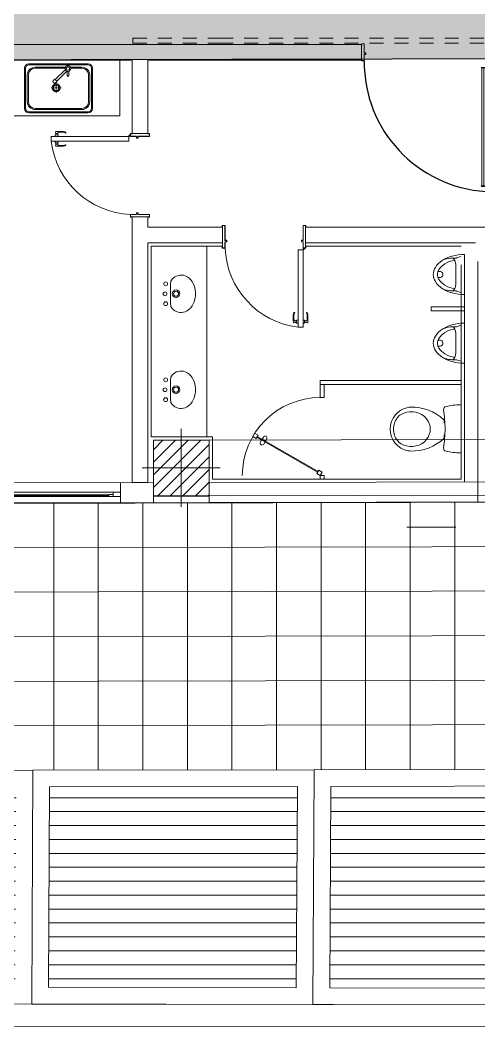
# Model space of a CAD drawing. Header units: millimetres. Extents: x 14 to 290, y 66 to 213.
# Drawn here: x 84.61 to 88.73, y 139.33 to 148.44 of the extents above; entities that cross this region are included whole.
import ezdxf

# ---------------------------------------------------------------- set-up
doc = ezdxf.new("R2010")
doc.units = ezdxf.units.MM
doc.linetypes.add('HIDDEN', pattern=[9.525, 6.35, -3.175])
doc.linetypes.add('OCASA_TODAS_r08$0$HIDDEN', pattern=[0.375, 0.25, -0.125])
for name, color, linetype, lineweight in [('OCASA_TODAS_r08$0$CARP-BARRIDO', 252, 'Continuous', 15), ('OCASA_TODAS_r08$0$CARP-HERRAJES', 252, 'Continuous', 15), ('OCASA_TODAS_r08$0$CARP-HOJA', 252, 'Continuous', 20), ('OCASA_TODAS_r08$0$CARP-MARCO', 252, 'Continuous', 20), ('OCASA_TODAS_r08$0$CARPINTERIA', 252, 'Continuous', 15), ('OCASA_TODAS_r08$0$CGC COLUMNAS', 252, 'Continuous', 20), ('OCASA_TODAS_r08$0$CGC COLUMNAS EJES', 252, 'Continuous', 20), ('OCASA_TODAS_r08$0$CGC COLUMNAS HATCH', 252, 'Continuous', 20), ('OCASA_TODAS_r08$0$CGC VIGAS', 252, 'HIDDEN', 15), ('OCASA_TODAS_r08$0$Estructura', 252, 'Continuous', 20), ('OCASA_TODAS_r08$0$MURO BLOQUE CEMENTO 18', 252, 'Continuous', 20), ('OCASA_TODAS_r08$0$MURO BLOQUE CEMENTO 6', 252, 'Continuous', 20), ('OCASA_TODAS_r08$0$MURO CEMENTO DE 12', 252, 'Continuous', 20), ('OCASA_TODAS_r08$0$PERFILES 80 X 50', 252, 'Continuous', 20), ('OCASA_TODAS_r08$0$REVESTIMIENTOS', 252, 'Continuous', 20), ('OCASA_TODAS_r08$0$SANITARIOS', 251, 'Continuous', 15), ('OCASA_TODAS_r08$0$VENTANAS', 251, 'Continuous', 15), ('OCASA_TODAS_r08$0$VEREDA', 251, 'Continuous', 15), ('OCASA_TODAS_r08$0$VIDRIO', 251, 'Continuous', 20), ('SANITARIOS', 251, 'Continuous', 9)]:
    doc.layers.add(name, color=color, linetype=linetype, lineweight=lineweight)

# ---------------------------------------------------------------- blocks, each defined once
blk = doc.blocks.new('OCASA_TODAS_r08$0$EJES_DE_LA_COLUMNA')
at = {"layer": 'OCASA_TODAS_r08$0$CGC COLUMNAS EJES'}
for p, q in [((0, -0.5), (0, 0.5)), ((-0.5, 0), (0.5, 0))]:
    blk.add_line(p, q, dxfattribs=at)
blk = doc.blocks.new('OCASA_TODAS_r08$0$Estructura PB para Arquitectura')
at = {"layer": 'OCASA_TODAS_r08$0$CGC COLUMNAS'}
blk.add_lwpolyline([(1164.009114, 371.065837), (1164.509114, 371.065837), (1164.509114, 371.565837), (1164.009114, 371.565837), (1164.009114, 371.065837)], close=True, dxfattribs=at)
blk.add_lwpolyline([(1164.009114, 371.065837), (1164.509114, 371.065837), (1164.509114, 371.565837), (1164.009114, 371.565837), (1164.009114, 371.065837)], close=True, dxfattribs=at)
at = {"layer": 'OCASA_TODAS_r08$0$CGC COLUMNAS HATCH'}
for p, q in [((1164.009114, 371.140176, -0.000029), (1164.434775, 371.565838, -0.000029)), ((1164.009114, 371.253313, -0.000029), (1164.321638, 371.565838, -0.000029)), ((1164.009114, 371.479588, -0.000029), (1164.095364, 371.565838, -0.000029)), ((1164.009114, 371.366451, -0.000029), (1164.208501, 371.565838, -0.000029)), ((1164.047912, 371.065838, -0.000029), (1164.509114, 371.527039, -0.000029)), ((1164.161049, 371.065838, -0.000029), (1164.509114, 371.413902, -0.000029)), ((1164.274186, 371.065838, -0.000029), (1164.509114, 371.300765, -0.000029)), ((1164.387323, 371.065838, -0.000029), (1164.509114, 371.187628, -0.000029)), ((1164.50046, 371.065838, -0.000029), (1164.509114, 371.074491, -0.000029))]:
    blk.add_line(p, q, dxfattribs=at)
at = {"layer": 'OCASA_TODAS_r08$0$CGC VIGAS', "lineweight": 9}
for p, q in [((1156.258613, 371.55047, -0.000029), (1164.009114, 371.565358, -0.000029)), ((1164.258913, 371.565837, -0.000029), (1172.008748, 371.580724, -0.000029)), ((1156.508853, 371.050949, -0.000029), (1164.259393, 371.065837, -0.000029)), ((1164.509114, 371.066317, -0.000029), (1172.258989, 371.081204, -0.000029))]:
    blk.add_line(p, q, dxfattribs=at)
at = {"layer": 'OCASA_TODAS_r08$0$CGC COLUMNAS EJES', "xscale": 0.7, "yscale": 0.7}
blk.add_blockref('OCASA_TODAS_r08$0$EJES_DE_LA_COLUMNA', (1164.259114, 371.315837, -0.000029), dxfattribs=at)
blk = doc.blocks.new('OCASA_TODAS_r08$0$porton 2 18_06_2014')
at = {"linetype": 'OCASA_TODAS_r08$0$HIDDEN', "ltscale": 0.5}
for points in [[(38.753875, 23.573316), (38.753875, 26.373316), (38.753875, 27.173316), (38.707121, 27.173316)], [(38.707121, 23.573316), (38.707121, 26.373316), (38.707121, 27.173316), (38.753875, 27.173316)], [(41.542621, 23.573316), (41.542621, 26.373316), (41.542621, 27.173316), (41.589375, 27.173316)], [(41.589375, 23.573316), (41.589375, 26.373316), (41.589375, 27.173316), (41.542621, 27.173316)], [(38.753875, 23.558332), (38.753875, 23.573316), (38.727121, 23.573316)], [(41.542621, 23.558332), (41.542621, 23.573316), (41.569375, 23.573316)]]:
    blk.add_lwpolyline(points, dxfattribs=at)
at = {"elevation": 0.000004}
blk.add_lwpolyline([(38.632316, 23.777048), (38.632316, 23.781893), (38.660956, 23.781893), (38.660956, 23.777304)], dxfattribs=at)
for points in [[(38.647062, 23.729569), (38.611632, 23.729569), (38.611632, 23.65619)], [(38.647062, 23.729569), (38.682492, 23.729569), (38.682492, 23.65619)], [(38.697003, 23.602433), (38.597003, 23.602433), (38.597003, 23.606266), (38.697121, 23.606266), (38.697121, 23.602433)], [(38.611632, 23.652185), (38.611632, 23.606266)], [(38.682492, 23.652185), (38.682492, 23.606266)], [(38.707121, 23.573316), (38.707121, 23.491008), (38.753875, 23.491008)], [(38.717121, 23.573316), (38.707121, 23.573316)], [(38.717121, 23.573316), (38.727121, 23.573316), (38.727121, 23.56588), (38.717121, 23.56588)], [(38.717121, 23.565538), (38.717121, 23.501008), (38.753875, 23.501008)], [(38.748248, 23.55467), (38.730151, 23.55467)], [(38.748248, 23.54467), (38.730151, 23.54467)], [(38.748248, 23.541008), (38.748248, 23.558332), (38.79103, 23.558332), (38.79103, 23.541008)], [(38.748248, 23.541008), (41.548248, 23.541008), (41.548248, 23.501008), (38.748248, 23.501008), (38.748248, 23.541008)], [(38.753875, 23.491008), (38.753875, 23.501008)], [(41.548248, 23.541008), (41.548248, 23.558332), (41.505467, 23.558332), (41.505467, 23.541008)], [(41.548248, 23.541008), (41.548248, 23.558332), (41.505467, 23.558332), (41.505467, 23.541008)], [(41.589375, 23.573316), (41.589375, 23.491008), (41.542621, 23.491008)], [(41.589375, 23.573316), (41.589375, 23.491008), (41.542621, 23.491008)], [(41.579375, 23.565538), (41.579375, 23.501008), (41.542621, 23.501008)], [(41.579375, 23.565538), (41.579375, 23.501008), (41.542621, 23.501008)], [(41.542621, 23.491008), (41.542621, 23.501008)], [(41.542621, 23.491008), (41.542621, 23.501008)], [(41.548248, 23.55467), (41.566345, 23.55467)], [(41.548248, 23.55467), (41.566345, 23.55467)], [(41.548248, 23.54467), (41.566345, 23.54467)], [(41.548248, 23.54467), (41.566345, 23.54467)], [(41.579375, 23.573316), (41.569375, 23.573316), (41.569375, 23.56588), (41.579375, 23.56588)], [(41.579375, 23.573316), (41.569375, 23.573316), (41.569375, 23.56588), (41.579375, 23.56588)], [(41.579375, 23.573316), (41.589375, 23.573316)], [(41.579375, 23.573316), (41.589375, 23.573316)]]:
    blk.add_lwpolyline(points)
for points in [[(38.611632, 23.729569), (38.682492, 23.729569), (38.682492, 23.678223), (38.611632, 23.678223)], [(38.611632, 23.606266), (38.682492, 23.606266), (38.682492, 23.634726), (38.611632, 23.634726)], [(38.730151, 23.533802), (38.717121, 23.533802), (38.717121, 23.565538), (38.730151, 23.565538)], [(41.566345, 23.533802), (41.579375, 23.533802), (41.579375, 23.565538), (41.566345, 23.565538)], [(41.566345, 23.533802), (41.579375, 23.533802), (41.579375, 23.565538), (41.566345, 23.565538)]]:
    blk.add_lwpolyline(points, close=True)
blk.add_lwpolyline([(38.606736, 23.65619), (38.698531, 23.65619), (38.698531, 23.652185), (38.606736, 23.652185)], close=True, dxfattribs=at)
blk.add_circle((38.647385, 23.691843, 0.000004), 0.005211)
for radius, start, end in [(0.049717, 315.449305, 224.550695), (0.044717, 322.40218, 217.59782)]:
    blk.add_arc((38.647062, 23.729569), radius, start, end)
at = {"layer": 'OCASA_TODAS_r08$0$PERFILES 80 X 50'}
for points in [[(38.647121, 23.422433), (38.647121, 23.412433), (38.707121, 23.412433), (38.707121, 23.602433), (38.697121, 23.602433), (38.697121, 23.422433), (38.647121, 23.422433)], [(41.649375, 23.422433), (41.649375, 23.412433), (41.589375, 23.412433), (41.589375, 23.602433), (41.599375, 23.602433), (41.599375, 23.422433), (41.649375, 23.422433)]]:
    blk.add_lwpolyline(points, dxfattribs=at)
blk = doc.blocks.new('OCASA_TODAS_r08$0$V16 19_06_2014')
at = {"color": 4}
for points in [[(2797.489135, 1170.224643), (2797.489135, 1170.234643), (2797.554125, 1170.234643), (2797.554135, 1170.194643), (2797.489135, 1170.194643), (2797.489135, 1170.204643)], [(2804.289155, 1170.224643), (2804.289155, 1170.234643), (2804.224165, 1170.234643), (2804.224155, 1170.194643), (2804.289155, 1170.194643), (2804.289155, 1170.204643)]]:
    blk.add_lwpolyline(points, dxfattribs=at)
at = {"color": 251}
for points in [[(2797.554125, 1170.234643), (2804.224165, 1170.234643)], [(2797.554135, 1170.194643), (2804.224155, 1170.194643)]]:
    blk.add_lwpolyline(points, dxfattribs=at)
at = {"color": 4}
for points in [[(2797.594125, 1170.234643), (2797.554125, 1170.234643), (2797.554125, 1170.214643), (2797.594125, 1170.214643)], [(2798.556635, 1170.234643), (2798.516635, 1170.234643), (2798.516635, 1170.214643), (2798.556635, 1170.214643)], [(2798.596635, 1170.214643), (2798.556635, 1170.214643), (2798.556635, 1170.194643), (2798.596635, 1170.194643)], [(2799.564135, 1170.214643), (2799.524135, 1170.214643), (2799.524135, 1170.194643), (2799.564135, 1170.194643)], [(2799.684125, 1170.234643), (2799.644125, 1170.234643), (2799.644125, 1170.214643), (2799.684125, 1170.214643)], [(2800.447435, 1170.234643), (2800.407435, 1170.234643), (2800.407435, 1170.214643), (2800.447435, 1170.214643)], [(2800.487435, 1170.214643), (2800.447435, 1170.214643), (2800.447435, 1170.194643), (2800.487435, 1170.194643)], [(2801.334029, 1170.214643), (2801.294029, 1170.214643), (2801.294029, 1170.194643), (2801.334029, 1170.194643)], [(2801.374029, 1170.234643), (2801.334029, 1170.234643), (2801.334029, 1170.214643), (2801.374029, 1170.214643)], [(2802.134135, 1170.234643), (2802.094135, 1170.234643), (2802.094135, 1170.214643), (2802.134135, 1170.214643)], [(2802.254135, 1170.234643), (2802.214135, 1170.234643), (2802.214135, 1170.214643), (2802.254135, 1170.214643)], [(2803.221645, 1170.234643), (2803.181645, 1170.234643), (2803.181645, 1170.214643), (2803.221645, 1170.214643)], [(2803.261645, 1170.214643), (2803.221645, 1170.214643), (2803.221645, 1170.194643), (2803.261645, 1170.194643)], [(2804.224155, 1170.214643), (2804.184155, 1170.214643), (2804.184155, 1170.194643), (2804.224155, 1170.194643)]]:
    blk.add_lwpolyline(points, close=True, dxfattribs=at)
at = {"layer": 'OCASA_TODAS_r08$0$CARP-HOJA'}
for p, q in [((2797.594125, 1170.229643), (2798.516635, 1170.229643)), ((2797.594125, 1170.219643), (2798.516635, 1170.219643)), ((2798.596635, 1170.209643), (2799.524135, 1170.209643)), ((2798.596635, 1170.199643), (2799.524135, 1170.199643)), ((2799.684125, 1170.229643), (2800.407435, 1170.229643)), ((2799.684125, 1170.219643), (2800.407435, 1170.219643)), ((2800.487435, 1170.209643), (2801.294029, 1170.209643)), ((2800.487435, 1170.199643), (2801.294029, 1170.199643)), ((2801.374029, 1170.229643), (2802.094135, 1170.229643)), ((2801.374029, 1170.219643), (2802.094135, 1170.219643)), ((2802.254135, 1170.229643), (2803.181645, 1170.229643)), ((2802.254135, 1170.219643), (2803.181645, 1170.219643)), ((2803.261645, 1170.209643), (2804.184155, 1170.209643)), ((2803.261645, 1170.199643), (2804.184155, 1170.199643))]:
    blk.add_line(p, q, dxfattribs=at)
at = {"layer": 'OCASA_TODAS_r08$0$CARPINTERIA', "color": 4}
for points in [[(2799.604135, 1170.234643), (2799.564135, 1170.234643), (2799.564135, 1170.194643), (2799.604135, 1170.194643)], [(2799.644135, 1170.234643), (2799.604135, 1170.234643), (2799.604135, 1170.194643), (2799.644135, 1170.194643)], [(2802.174135, 1170.234643), (2802.134135, 1170.234643), (2802.134135, 1170.194643), (2802.174135, 1170.194643)], [(2802.214135, 1170.234643), (2802.174135, 1170.234643), (2802.174135, 1170.194643), (2802.214135, 1170.194643)]]:
    blk.add_lwpolyline(points, close=True, dxfattribs=at)
at = {"layer": 'OCASA_TODAS_r08$0$VIDRIO'}
for p, q in [((2797.594125, 1170.225893), (2798.516635, 1170.225893)), ((2797.594125, 1170.223393), (2798.516635, 1170.223393)), ((2798.596635, 1170.205893), (2799.524135, 1170.205893)), ((2798.596635, 1170.203393), (2799.524135, 1170.203393)), ((2799.684125, 1170.225893), (2800.407435, 1170.225893)), ((2799.684125, 1170.223393), (2800.407435, 1170.223393)), ((2800.487435, 1170.205893), (2801.294029, 1170.205893)), ((2800.487435, 1170.203393), (2801.294029, 1170.203393)), ((2801.374029, 1170.225893), (2802.094135, 1170.225893)), ((2801.374029, 1170.223393), (2802.094135, 1170.223393)), ((2802.254135, 1170.225893), (2803.181645, 1170.225893)), ((2802.254135, 1170.223393), (2803.181645, 1170.223393)), ((2803.261645, 1170.205893), (2804.184155, 1170.205893)), ((2803.261645, 1170.203393), (2804.184155, 1170.203393))]:
    blk.add_line(p, q, dxfattribs=at)
blk = doc.blocks.new('OCASA_TODAS_r08$0$SE 12')
at = {"layer": 'OCASA_TODAS_r08$0$CARP-BARRIDO', "lineweight": -3}
blk.add_arc((-38.41539, -19.636195), 1.16501, 179.476971, 266.48031, dxfattribs=at)
at = {"layer": 'OCASA_TODAS_r08$0$CARP-HERRAJES'}
for p, q in [((-38.486912, -19.685538), (-38.527067, -19.685538)), ((-38.527067, -19.690098), (-38.486912, -19.690098)), ((-38.525375, -19.690098), (-38.525375, -20.748793)), ((-38.505688, -20.748793), (-38.505688, -19.690098)), ((-38.391912, -20.723073), (-38.391912, -20.643073)), ((-38.388912, -20.640073), (-38.387912, -20.640073)), ((-38.377912, -20.732073), (-38.377912, -20.650073)), ((-38.486912, -20.748793), (-38.527067, -20.748793)), ((-38.527067, -20.753354), (-38.486912, -20.753354)), ((-38.417912, -20.717998), (-38.426912, -20.717998)), ((-38.426912, -20.752998), (-38.417912, -20.752998)), ((-38.414912, -20.749998), (-38.414912, -20.720998)), ((-38.414912, -20.728073), (-38.396912, -20.728073)), ((-38.414912, -20.742073), (-38.387912, -20.742073))]:
    blk.add_line(p, q, dxfattribs=at)
for centre, radius, start, end in [((-38.527067, -19.687818), 0.00228, 90, 270), ((-38.388912, -20.643073), 0.003, 90, 180), ((-38.387912, -20.650073), 0.01, 0, 90), ((-38.527067, -20.751073), 0.00228, 90, 270), ((-38.417912, -20.720998), 0.003, 0, 90), ((-38.417912, -20.749998), 0.003, 270, 0), ((-38.396912, -20.723073), 0.005, 270, 0), ((-38.387912, -20.732073), 0.01, 270, 0)]:
    blk.add_arc(centre, radius, start, end, dxfattribs=at)
at = {"layer": 'OCASA_TODAS_r08$0$CARP-HOJA'}
for p, q in [((-38.486912, -20.799008), (-38.486912, -19.654008)), ((-38.486912, -19.654008), (-38.431912, -19.654008)), ((-38.485712, -19.812314), (-38.485712, -19.655208)), ((-38.485712, -19.655208), (-38.430712, -19.655208)), ((-38.431912, -19.654008), (-38.431912, -19.641508)), ((-38.430712, -19.641508), (-38.430712, -19.655208)), ((-38.428112, -19.797314), (-38.428112, -19.641508)), ((-38.426912, -20.811508), (-38.426912, -19.641508)), ((-38.485712, -20.797808), (-38.485712, -19.812314)), ((-38.428112, -20.811508), (-38.428112, -19.797314)), ((-38.431912, -20.799008), (-38.486912, -20.799008)), ((-38.430712, -20.797808), (-38.485712, -20.797808)), ((-38.431912, -20.799008), (-38.431912, -20.811508)), ((-38.430712, -20.797808), (-38.430712, -20.811508))]:
    blk.add_line(p, q, dxfattribs=at)
for centre, radius, start, end in [((-38.429412, -19.641508), 0.0025, 0, 180), ((-38.429412, -19.641508), 0.0013, 0, 180), ((-38.429412, -20.811508), 0.0025, 180, 0), ((-38.429412, -20.811508), 0.0013, 180, 0)]:
    blk.add_arc(centre, radius, start, end, dxfattribs=at)
at = {"layer": 'OCASA_TODAS_r08$0$CARP-MARCO'}
for p, q in [((-39.580351, -19.47236), (-39.605351, -19.47236)), ((-39.605351, -19.47236), (-39.605351, -19.48736)), ((-39.605351, -19.47236), (-39.605351, -19.48896)), ((-39.603751, -19.48896), (-39.605351, -19.48896)), ((-39.581951, -19.47396), (-39.603751, -19.47396)), ((-39.603751, -19.47396), (-39.603751, -19.48736)), ((-39.603751, -19.47396), (-39.603751, -19.48896)), ((-39.581951, -19.55716), (-39.581951, -19.47396)), ((-39.580351, -19.55556), (-39.580351, -19.47236)), ((-38.430351, -19.55556), (-38.430351, -19.47236)), ((-38.430351, -19.47236), (-38.405351, -19.47236)), ((-38.428751, -19.55716), (-38.428751, -19.47396)), ((-38.428751, -19.47396), (-38.406951, -19.47396)), ((-38.406951, -19.47396), (-38.406951, -19.48736)), ((-38.406951, -19.47396), (-38.406951, -19.48896)), ((-38.406951, -19.48896), (-38.405351, -19.48896)), ((-38.405351, -19.47236), (-38.405351, -19.48736)), ((-38.405351, -19.47236), (-38.405351, -19.48896)), ((-39.566951, -19.55716), (-39.581951, -19.55716)), ((-39.581951, -19.62396), (-39.581951, -19.56896)), ((-39.581951, -19.56896), (-39.566951, -19.56896)), ((-39.565351, -19.55556), (-39.580351, -19.55556)), ((-39.580351, -19.62556), (-39.580351, -19.57056)), ((-39.580351, -19.57056), (-39.565351, -19.57056)), ((-39.566951, -19.56896), (-39.566951, -19.55716)), ((-39.565351, -19.57056), (-39.565351, -19.55556)), ((-38.445351, -19.57056), (-38.445351, -19.55556)), ((-38.445351, -19.55556), (-38.430351, -19.55556)), ((-38.430351, -19.57056), (-38.445351, -19.57056)), ((-38.443751, -19.56896), (-38.443751, -19.55716)), ((-38.443751, -19.55716), (-38.428751, -19.55716)), ((-38.428751, -19.56896), (-38.443751, -19.56896)), ((-38.430351, -19.62556), (-38.430351, -19.57056)), ((-38.428751, -19.62396), (-38.428751, -19.56896)), ((-39.605351, -19.62556), (-39.605351, -19.60896)), ((-39.603751, -19.60896), (-39.605351, -19.60896)), ((-39.605351, -19.62556), (-39.605351, -19.61056)), ((-39.605351, -19.62556), (-39.580351, -19.62556)), ((-39.603751, -19.62396), (-39.603751, -19.60896)), ((-39.603751, -19.62396), (-39.603751, -19.61056)), ((-39.603751, -19.62396), (-39.581951, -19.62396)), ((-38.405351, -19.62556), (-38.430351, -19.62556)), ((-38.406951, -19.62396), (-38.428751, -19.62396)), ((-38.417071, -19.643831), (-38.426912, -19.652463)), ((-38.420656, -19.644065), (-38.426912, -19.649632)), ((-38.415351, -19.632235), (-38.415351, -19.62556)), ((-38.415351, -19.633663), (-38.415351, -19.62556)), ((-38.413351, -19.637069), (-38.413351, -19.62556)), ((-38.406951, -19.62396), (-38.406951, -19.60896)), ((-38.406951, -19.60896), (-38.405351, -19.60896)), ((-38.406951, -19.62396), (-38.406951, -19.61056)), ((-38.405351, -19.62556), (-38.405351, -19.60896)), ((-38.405351, -19.62556), (-38.405351, -19.61056))]:
    blk.add_line(p, q, dxfattribs=at)
blk.add_circle((-38.419237, -19.638235), 0.006, dxfattribs=at)
blk = doc.blocks.new('OCASA_TODAS_r08$0$P10 70-035')
at = {"layer": 'OCASA_TODAS_r08$0$CARP-BARRIDO'}
blk.add_arc((0, 0.035), 0.7, 0, 90, dxfattribs=at)
at = {"layer": 'OCASA_TODAS_r08$0$CARP-HERRAJES'}
for points in [[(0.299622, 0.572154), (0.319191, 0.560856), (0.301691, 0.530545), (0.282122, 0.541843, -1)], [(0.328188, 0.515247), (0.30862, 0.526545), (0.32612, 0.556856), (0.345688, 0.545558, -1)]]:
    blk.add_lwpolyline(points, format="xyb", close=True, dxfattribs=at)
blk.add_lwpolyline([(0.274884, 0.564113), (0.276716, 0.567287)], dxfattribs=at)
at = {"layer": 'OCASA_TODAS_r08$0$CARP-HOJA'}
for p, q in [((0.344191, 0.604157), (0.029191, 0.058561)), ((0.35112, 0.600157), (0.03612, 0.054561))]:
    blk.add_line(p, q, dxfattribs=at)
for points in [[(0.35, 0.641218), (0.3325, 0.610907), (0.362811, 0.593407), (0.380311, 0.623718)], [(0.0175, 0.065311), (0, 0.035), (0.030311, 0.0175), (0.047811, 0.047811)]]:
    blk.add_lwpolyline(points, close=True, dxfattribs=at)
blk = doc.blocks.new('OCASA_TODAS_r08$0$P14 17')
at = {"layer": 'OCASA_TODAS_r08$0$CARP-BARRIDO'}
blk.add_arc((-19.113856, -23.463412, -0.000123), 0.74716, 182.383766, 263.015925, dxfattribs=at)
at = {"layer": 'OCASA_TODAS_r08$0$CARP-HERRAJES', "extrusion": (1.67932e-05, 6.2673e-05, 1)}
for p, q in [((-19.247938, -24.146459, 0.000046), (-19.247938, -24.093511, 0.000043)), ((-19.116968, -24.146459, 0.000044), (-19.116968, -24.093511, 0.00004)), ((-19.247938, -24.146459, 0.000046), (-19.246979, -24.163857, 0.000047)), ((-19.230468, -24.164323, 0.000047), (-19.245163, -24.165142, 0.000047)), ((-19.230132, -24.146833, 0.000046), (-19.21806, -24.145926, 0.000045)), ((-19.230132, -24.164323, 0.000047), (-19.230132, -24.146833, 0.000046)), ((-19.230132, -24.164323, 0.000047), (-19.21806, -24.16523, 0.000047)), ((-19.21806, -24.167354, 0.000047), (-19.21806, -24.143802, 0.000045)), ((-19.216658, -24.1424, 0.000045), (-19.204706, -24.1424, 0.000045)), ((-19.216658, -24.168756, 0.000047), (-19.204706, -24.168756, 0.000047)), ((-19.204706, -24.168756, 0.000047), (-19.204706, -24.1424, 0.000045)), ((-19.148248, -24.1424, 0.000044), (-19.1602, -24.1424, 0.000044)), ((-19.1602, -24.168756, 0.000046), (-19.1602, -24.1424, 0.000044)), ((-19.148248, -24.168756, 0.000046), (-19.1602, -24.168756, 0.000046)), ((-19.146846, -24.167354, 0.000046), (-19.146846, -24.143802, 0.000044)), ((-19.134774, -24.146833, 0.000044), (-19.146846, -24.145926, 0.000044)), ((-19.134774, -24.164323, 0.000045), (-19.146846, -24.16523, 0.000045)), ((-19.134774, -24.164323, 0.000045), (-19.134774, -24.146833, 0.000044)), ((-19.134439, -24.164323, 0.000045), (-19.119743, -24.165142, 0.000045)), ((-19.116968, -24.146459, 0.000044), (-19.117927, -24.163857, 0.000045))]:
    blk.add_line(p, q, dxfattribs=at)
at = {"layer": 'OCASA_TODAS_r08$0$CARP-HERRAJES', "extrusion": (1.67932e-05, 6.2673e-05, 1), "elevation": -0.001791}
for points in [[(-19.242215, -24.135781), (-19.242215, -24.093511)], [(-19.122691, -24.135781), (-19.122691, -24.093511)]]:
    blk.add_lwpolyline(points, dxfattribs=at)
at = {"layer": 'OCASA_TODAS_r08$0$CARP-HERRAJES', "extrusion": (1.67932e-05, 6.2673e-05, 1)}
for centre, radius, start, end in [((-19.216689, -24.094466, -0.001791), 0.031264, 137.389588, 178.250158), ((-19.21662, -24.094509, -0.001791), 0.02562, 137.415505, 177.482987), ((-19.230991, -24.13562, -0.001791), 0.011225, 180.822772, 272.671199), ((-19.237471, -24.075105, -0.001791), 0.002867, 313.848385, 140.982624), ((-19.133915, -24.13562, -0.001791), 0.011225, 267.328776, 359.177203), ((-19.127436, -24.075105, -0.001791), 0.002867, 39.01735, 226.151589), ((-19.148286, -24.09451, -0.001791), 0.02562, 2.516987, 42.584469), ((-19.148217, -24.094466, -0.001791), 0.031264, 1.749816, 42.610387), ((-19.245579, -24.163803, -0.001791), 0.001402, 182.185883, 287.237894), ((-19.216658, -24.143802, -0.001791), 0.001402, 89.999987, 179.999987), ((-19.216658, -24.167354, -0.001791), 0.001402, 179.999987, 269.999987), ((-19.148248, -24.143802, -0.001791), 0.001402, 359.999987, 89.999987), ((-19.148248, -24.167354, -0.001791), 0.001402, 269.999987, 359.999987), ((-19.119328, -24.163803, -0.001791), 0.001402, 252.76208, 357.814091)]:
    blk.add_arc(centre, radius, start, end, dxfattribs=at)
at = {"layer": 'OCASA_TODAS_r08$0$CARP-HOJA', "extrusion": (1.67932e-05, 6.2673e-05, 1), "elevation": -0.001803}
blk.add_lwpolyline([(-19.204706, -23.509385), (-19.204706, -24.205028), (-19.1602, -24.205028), (-19.1602, -23.509385)], close=True, dxfattribs=at)
at = {"layer": 'OCASA_TODAS_r08$0$CARP-MARCO'}
for p, q in [((-19.86037, -23.291288, -0.000008), (-19.88537, -23.291288, -0.000008)), ((-19.88537, -23.291288, -0.000008), (-19.88537, -23.306288, -0.000008)), ((-19.88537, -23.291288, -0.000008), (-19.88537, -23.307888, -0.000008)), ((-19.88377, -23.307888, -0.000008), (-19.88537, -23.307888, -0.000008)), ((-19.86197, -23.292888, -0.000008), (-19.88377, -23.292888, -0.000008)), ((-19.88377, -23.292888, -0.000008), (-19.88377, -23.306288, -0.000008)), ((-19.88377, -23.292888, -0.000008), (-19.88377, -23.307888, -0.000008)), ((-19.86197, -23.426088, -0.000008), (-19.86197, -23.292888, -0.000008)), ((-19.86037, -23.424488, -0.000008), (-19.86037, -23.291288, -0.000008)), ((-19.16037, -23.424488, -0.000008), (-19.16037, -23.291288, -0.000008)), ((-19.16037, -23.291288, -0.000008), (-19.13537, -23.291288, -0.000008)), ((-19.15877, -23.426088, -0.000008), (-19.15877, -23.292888, -0.000008)), ((-19.15877, -23.292888, -0.000008), (-19.13697, -23.292888, -0.000008)), ((-19.13697, -23.292888, -0.000008), (-19.13697, -23.306288, -0.000008)), ((-19.13697, -23.292888, -0.000008), (-19.13697, -23.307888, -0.000008)), ((-19.13697, -23.307888, -0.000008), (-19.13537, -23.307888, -0.000008)), ((-19.13537, -23.291288, -0.000008), (-19.13537, -23.306288, -0.000008)), ((-19.13537, -23.291288, -0.000008), (-19.13537, -23.307888, -0.000008)), ((-19.88537, -23.494488, -0.000008), (-19.88537, -23.477888, -0.000008)), ((-19.88377, -23.477888, -0.000008), (-19.88537, -23.477888, -0.000008)), ((-19.88537, -23.494488, -0.000008), (-19.88537, -23.479488, -0.000008)), ((-19.88537, -23.494488, -0.000008), (-19.86037, -23.494488, -0.000008)), ((-19.88377, -23.492888, -0.000008), (-19.88377, -23.477888, -0.000008)), ((-19.88377, -23.492888, -0.000008), (-19.88377, -23.479488, -0.000008)), ((-19.88377, -23.492888, -0.000008), (-19.86197, -23.492888, -0.000008)), ((-19.84697, -23.426088, -0.000008), (-19.86197, -23.426088, -0.000008)), ((-19.86197, -23.492888, -0.000008), (-19.86197, -23.437888, -0.000008)), ((-19.86197, -23.437888, -0.000008), (-19.84697, -23.437888, -0.000008)), ((-19.84537, -23.424488, -0.000008), (-19.86037, -23.424488, -0.000008)), ((-19.86037, -23.494488, -0.000008), (-19.86037, -23.439488, -0.000008)), ((-19.86037, -23.439488, -0.000008), (-19.84537, -23.439488, -0.000008)), ((-19.84697, -23.437888, -0.000008), (-19.84697, -23.426088, -0.000008)), ((-19.84537, -23.439488, -0.000008), (-19.84537, -23.424488, -0.000008)), ((-19.17537, -23.439488, -0.000008), (-19.17537, -23.424488, -0.000008)), ((-19.17537, -23.424488, -0.000008), (-19.16037, -23.424488, -0.000008)), ((-19.16037, -23.439488, -0.000008), (-19.17537, -23.439488, -0.000008)), ((-19.17377, -23.437888, -0.000008), (-19.17377, -23.426088, -0.000008)), ((-19.17377, -23.426088, -0.000008), (-19.15877, -23.426088, -0.000008)), ((-19.15877, -23.437888, -0.000008), (-19.17377, -23.437888, -0.000008)), ((-19.16037, -23.494488, -0.000008), (-19.16037, -23.439488, -0.000008)), ((-19.13537, -23.494488, -0.000008), (-19.16037, -23.494488, -0.000008)), ((-19.15877, -23.492888, -0.000008), (-19.15877, -23.437888, -0.000008)), ((-19.13697, -23.492888, -0.000008), (-19.15877, -23.492888, -0.000008)), ((-19.13697, -23.492888, -0.000008), (-19.13697, -23.477888, -0.000008)), ((-19.13697, -23.477888, -0.000008), (-19.13537, -23.477888, -0.000008)), ((-19.13697, -23.492888, -0.000008), (-19.13697, -23.479488, -0.000008)), ((-19.13537, -23.494488, -0.000008), (-19.13537, -23.477888, -0.000008)), ((-19.13537, -23.494488, -0.000008), (-19.13537, -23.479488, -0.000008))]:
    blk.add_line(p, q, dxfattribs=at)
blk.add_circle((-19.153754, -23.501298, -0.000008), 0.006, dxfattribs=at)
blk = doc.blocks.new('OCASA_TODAS_r08$0$P14 14')
at = {"layer": 'OCASA_TODAS_r08$0$CARP-BARRIDO'}
blk.add_arc((-21.113856, -23.463412, -0.000123), 0.74716, 182.383766, 263.015925, dxfattribs=at)
at = {"layer": 'OCASA_TODAS_r08$0$CARP-HERRAJES', "extrusion": (1.67932e-05, 6.2673e-05, 1)}
for p, q in [((-21.247938, -24.146459, 0.000046), (-21.247938, -24.093511, 0.000043)), ((-21.116968, -24.146459, 0.000044), (-21.116968, -24.093511, 0.00004)), ((-21.247938, -24.146459, 0.000046), (-21.246979, -24.163857, 0.000047)), ((-21.230468, -24.164323, 0.000047), (-21.245163, -24.165142, 0.000047)), ((-21.230132, -24.146833, 0.000046), (-21.21806, -24.145926, 0.000045)), ((-21.230132, -24.164323, 0.000047), (-21.230132, -24.146833, 0.000046)), ((-21.230132, -24.164323, 0.000047), (-21.21806, -24.16523, 0.000047)), ((-21.21806, -24.167354, 0.000047), (-21.21806, -24.143802, 0.000045)), ((-21.216658, -24.1424, 0.000045), (-21.204706, -24.1424, 0.000045)), ((-21.216658, -24.168756, 0.000047), (-21.204706, -24.168756, 0.000047)), ((-21.204706, -24.168756, 0.000047), (-21.204706, -24.1424, 0.000045)), ((-21.148248, -24.1424, 0.000044), (-21.1602, -24.1424, 0.000044)), ((-21.1602, -24.168756, 0.000046), (-21.1602, -24.1424, 0.000044)), ((-21.148248, -24.168756, 0.000046), (-21.1602, -24.168756, 0.000046)), ((-21.146846, -24.167354, 0.000046), (-21.146846, -24.143802, 0.000044)), ((-21.134774, -24.146833, 0.000044), (-21.146846, -24.145926, 0.000044)), ((-21.134774, -24.164323, 0.000045), (-21.146846, -24.16523, 0.000045)), ((-21.134774, -24.164323, 0.000045), (-21.134774, -24.146833, 0.000044)), ((-21.134439, -24.164323, 0.000045), (-21.119743, -24.165142, 0.000045)), ((-21.116968, -24.146459, 0.000044), (-21.117927, -24.163857, 0.000045))]:
    blk.add_line(p, q, dxfattribs=at)
at = {"layer": 'OCASA_TODAS_r08$0$CARP-HERRAJES', "extrusion": (1.67932e-05, 6.2673e-05, 1), "elevation": -0.001824}
for points in [[(-21.242215, -24.135781), (-21.242215, -24.093511)], [(-21.122691, -24.135781), (-21.122691, -24.093511)]]:
    blk.add_lwpolyline(points, dxfattribs=at)
at = {"layer": 'OCASA_TODAS_r08$0$CARP-HERRAJES', "extrusion": (1.67932e-05, 6.2673e-05, 1)}
for centre, radius, start, end in [((-21.216689, -24.094466, -0.001824), 0.031264, 137.389588, 178.250158), ((-21.21662, -24.094509, -0.001824), 0.02562, 137.415505, 177.482987), ((-21.230991, -24.13562, -0.001824), 0.011225, 180.822772, 272.671199), ((-21.237471, -24.075105, -0.001824), 0.002867, 313.848385, 140.982624), ((-21.133915, -24.13562, -0.001824), 0.011225, 267.328776, 359.177203), ((-21.127436, -24.075105, -0.001824), 0.002867, 39.01735, 226.151589), ((-21.148286, -24.09451, -0.001824), 0.02562, 2.516987, 42.584469), ((-21.148217, -24.094466, -0.001824), 0.031264, 1.749816, 42.610387), ((-21.245579, -24.163803, -0.001824), 0.001402, 182.185883, 287.237894), ((-21.216658, -24.143802, -0.001824), 0.001402, 89.999987, 179.999987), ((-21.216658, -24.167354, -0.001824), 0.001402, 179.999987, 269.999987), ((-21.148248, -24.143802, -0.001824), 0.001402, 359.999987, 89.999987), ((-21.148248, -24.167354, -0.001824), 0.001402, 269.999987, 359.999987), ((-21.119328, -24.163803, -0.001824), 0.001402, 252.76208, 357.814091)]:
    blk.add_arc(centre, radius, start, end, dxfattribs=at)
at = {"layer": 'OCASA_TODAS_r08$0$CARP-HOJA', "extrusion": (1.67932e-05, 6.2673e-05, 1), "elevation": -0.001837}
blk.add_lwpolyline([(-21.204706, -23.509385), (-21.204706, -24.205028), (-21.1602, -24.205028), (-21.1602, -23.509385)], close=True, dxfattribs=at)
at = {"layer": 'OCASA_TODAS_r08$0$CARP-MARCO'}
for p, q in [((-21.86037, -23.321288, -0.000008), (-21.88537, -23.321288, -0.000008)), ((-21.88537, -23.321288, -0.000008), (-21.88537, -23.336288, -0.000008)), ((-21.88537, -23.321288, -0.000008), (-21.88537, -23.337888, -0.000008)), ((-21.88377, -23.337888, -0.000008), (-21.88537, -23.337888, -0.000008)), ((-21.86197, -23.322888, -0.000008), (-21.88377, -23.322888, -0.000008)), ((-21.88377, -23.322888, -0.000008), (-21.88377, -23.336288, -0.000008)), ((-21.88377, -23.322888, -0.000008), (-21.88377, -23.337888, -0.000008)), ((-21.86197, -23.426088, -0.000008), (-21.86197, -23.322888, -0.000008)), ((-21.86037, -23.424488, -0.000008), (-21.86037, -23.321288, -0.000008)), ((-21.16037, -23.424488, -0.000008), (-21.16037, -23.321288, -0.000008)), ((-21.16037, -23.321288, -0.000008), (-21.13537, -23.321288, -0.000008)), ((-21.15877, -23.426088, -0.000008), (-21.15877, -23.322888, -0.000008)), ((-21.15877, -23.322888, -0.000008), (-21.13697, -23.322888, -0.000008)), ((-21.13697, -23.322888, -0.000008), (-21.13697, -23.336288, -0.000008)), ((-21.13697, -23.322888, -0.000008), (-21.13697, -23.337888, -0.000008)), ((-21.13697, -23.337888, -0.000008), (-21.13537, -23.337888, -0.000008)), ((-21.13537, -23.321288, -0.000008), (-21.13537, -23.336288, -0.000008)), ((-21.13537, -23.321288, -0.000008), (-21.13537, -23.337888, -0.000008)), ((-21.88537, -23.494488, -0.000008), (-21.88537, -23.477888, -0.000008)), ((-21.88377, -23.477888, -0.000008), (-21.88537, -23.477888, -0.000008)), ((-21.88537, -23.494488, -0.000008), (-21.88537, -23.479488, -0.000008)), ((-21.88537, -23.494488, -0.000008), (-21.86037, -23.494488, -0.000008)), ((-21.88377, -23.492888, -0.000008), (-21.88377, -23.477888, -0.000008)), ((-21.88377, -23.492888, -0.000008), (-21.88377, -23.479488, -0.000008)), ((-21.88377, -23.492888, -0.000008), (-21.86197, -23.492888, -0.000008)), ((-21.84697, -23.426088, -0.000008), (-21.86197, -23.426088, -0.000008)), ((-21.86197, -23.492888, -0.000008), (-21.86197, -23.437888, -0.000008)), ((-21.86197, -23.437888, -0.000008), (-21.84697, -23.437888, -0.000008)), ((-21.84537, -23.424488, -0.000008), (-21.86037, -23.424488, -0.000008)), ((-21.86037, -23.494488, -0.000008), (-21.86037, -23.439488, -0.000008)), ((-21.86037, -23.439488, -0.000008), (-21.84537, -23.439488, -0.000008)), ((-21.84697, -23.437888, -0.000008), (-21.84697, -23.426088, -0.000008)), ((-21.84537, -23.439488, -0.000008), (-21.84537, -23.424488, -0.000008)), ((-21.17537, -23.439488, -0.000008), (-21.17537, -23.424488, -0.000008)), ((-21.17537, -23.424488, -0.000008), (-21.16037, -23.424488, -0.000008)), ((-21.16037, -23.439488, -0.000008), (-21.17537, -23.439488, -0.000008)), ((-21.17377, -23.437888, -0.000008), (-21.17377, -23.426088, -0.000008)), ((-21.17377, -23.426088, -0.000008), (-21.15877, -23.426088, -0.000008)), ((-21.15877, -23.437888, -0.000008), (-21.17377, -23.437888, -0.000008)), ((-21.16037, -23.494488, -0.000008), (-21.16037, -23.439488, -0.000008)), ((-21.13537, -23.494488, -0.000008), (-21.16037, -23.494488, -0.000008)), ((-21.15877, -23.492888, -0.000008), (-21.15877, -23.437888, -0.000008)), ((-21.13697, -23.492888, -0.000008), (-21.15877, -23.492888, -0.000008)), ((-21.13697, -23.492888, -0.000008), (-21.13697, -23.477888, -0.000008)), ((-21.13697, -23.477888, -0.000008), (-21.13537, -23.477888, -0.000008)), ((-21.13697, -23.492888, -0.000008), (-21.13697, -23.479488, -0.000008)), ((-21.13537, -23.494488, -0.000008), (-21.13537, -23.477888, -0.000008)), ((-21.13537, -23.494488, -0.000008), (-21.13537, -23.479488, -0.000008))]:
    blk.add_line(p, q, dxfattribs=at)
blk.add_circle((-21.153754, -23.501298, -0.000008), 0.006, dxfattribs=at)
blk = doc.blocks.new('OCASA_TODAS_r08$0$pileta office')
at = {"layer": 'OCASA_TODAS_r08$0$SANITARIOS'}
for p, q in [((2.323508, 5.55419), (-2.976492, 5.55419)), ((-3.376492, 1.55419), (-3.376492, 5.15419)), ((-3.276492, 1.55419), (-3.276492, 5.15419)), ((2.323508, 5.45419), (-2.976492, 5.45419)), ((-1.425599, 5.25419), (-2.426492, 5.25419)), ((-1.425599, 5.15419), (-2.426492, 5.15419)), ((-1.248233, 4.893594), (-1.242963, 4.507115)), ((-1.098247, 4.89564), (-1.092977, 4.50916)), ((-0.171208, 4.015312), (-1.082019, 4.901617)), ((-0.942539, 5.044953), (-0.031728, 4.158648)), ((1.773508, 5.25419), (-0.927384, 5.25419)), ((1.773508, 5.15419), (-0.927384, 5.15419)), ((2.623508, 1.55419), (2.623508, 5.15419)), ((2.723508, 1.55419), (2.723508, 5.15419)), ((-3.126492, 2.15419), (-3.126492, 4.55419)), ((-3.026492, 2.15419), (-3.026492, 4.55419)), ((-1.166947, 4.433145), (-1.166947, 4.433145)), ((-0.031728, 4.158648), (-0.171208, 4.015312)), ((-0.062742, 3.839998), (-0.170244, 3.944608)), ((-0.117923, 3.852771), (-0.117923, 3.552771)), ((-0.117923, 3.402771), (-0.117923, 3.852771)), ((0.038976, 4.159612), (0.146478, 4.055002)), ((0.148407, 3.913594), (0.078667, 3.841926)), ((2.373508, 2.15419), (2.373508, 4.55419)), ((2.473508, 2.15419), (2.473508, 4.55419)), ((-0.267923, 3.402771), (-0.567923, 3.402771)), ((-0.017923, 3.402771), (-0.217923, 3.402771)), ((-0.117923, 3.502771), (-0.117923, 3.402771)), ((-0.117923, 3.402771), (-0.117923, 3.302771)), ((-0.117923, 3.252771), (-0.117923, 2.952771)), ((0.332077, 3.402771), (0.032077, 3.402771)), ((-2.976492, 1.25419), (2.323508, 1.25419)), ((-2.976492, 1.15419), (2.323508, 1.15419)), ((-2.426492, 1.55419), (1.773508, 1.55419)), ((-2.426492, 1.45419), (1.773508, 1.45419))]:
    blk.add_line(p, q, dxfattribs=at)
for centre, radius in [((-1.176492, 5.13308), 0.25), ((-1.176492, 5.13308), 0.15), ((-0.117923, 3.402771), 0.35), ((-0.117923, 3.402771), 0.25)]:
    blk.add_circle(centre, radius, dxfattribs=at)
for centre, radius, start, end in [((-2.976492, 5.15419), 0.4, 90, 180), ((2.323508, 5.15419), 0.4, 0, 90), ((-2.976492, 5.15419), 0.3, 90, 180), ((-2.426492, 4.55419), 0.7, 90, 180), ((-2.426492, 4.55419), 0.6, 90, 180), ((-2.426492, 4.55419), 0.6, 90, 136.561433), ((1.773508, 4.55419), 0.7, 0, 90), ((1.773508, 4.55419), 0.6, 0, 90), ((2.323508, 5.15419), 0.3, 0, 90), ((-1.16797, 4.508138), 0.075, 180.781242, 270.781242), ((-1.16797, 4.508138), 0.075, 270.781242, 0.781242), ((-0.135374, 3.980442), 0.05, 135.781242, 225.781242), ((0.006998, 3.911666), 0.1, 225.781242, 315.781242), ((0.004106, 4.123778), 0.05, 45.781242, 135.781242), ((0.076738, 3.983334), 0.1, 315.781242, 45.781242), ((-2.426492, 2.15419), 0.7, 180, 270), ((-2.426492, 2.15419), 0.6, 180, 270), ((1.773508, 2.15419), 0.6, 270, 0), ((1.773508, 2.15419), 0.7, 270, 0), ((-2.976492, 1.55419), 0.4, 180, 270), ((-2.976492, 1.55419), 0.3, 180, 270), ((2.323508, 1.55419), 0.3, 270, 0), ((2.323508, 1.55419), 0.4, 270, 0)]:
    blk.add_arc(centre, radius, start, end, dxfattribs=at)
blk = doc.blocks.new('ming')
at = {"layer": 'SANITARIOS', "lineweight": 9}
for p, q in [((0.18, 0), (-0.18, 0)), ((-0.148292, -0.071009), (-0.16245, -0.031955)), ((-0.147933, -0.073054), (-0.147933, -0.11)), ((0, -0.077), (-0.073966, -0.077)), ((0, -0.077), (0.073966, -0.077)), ((0.147933, -0.073054), (0.147933, -0.11)), ((0.148292, -0.071009), (0.16245, -0.031955))]:
    blk.add_line(p, q, dxfattribs=at)
for centre, radius, start, end in [((0.25405, 0), 0.43405, 180, 194.91074), ((-0.25405, 0), 0.43405, 345.08926, 360), ((-0.153933, -0.073054), 0.006, 0, 19.926857), ((-0.104499, -0.13546), 0.053431, 114.04396, 137.12572), ((-0.086104, -0.176691), 0.098579, 100.470176, 114.04396), ((0.054017, -0.075854), 0.18061, 183.431793, 214.22658), ((-0.073966, -0.242369), 0.165369, 90, 100.470176), ((0.073966, -0.242369), 0.165369, 79.529824, 90), ((-0.054017, -0.075854), 0.18061, 325.77342, 356.568207), ((0.086104, -0.176691), 0.098579, 65.95604, 79.529824), ((0.104499, -0.13546), 0.053431, 42.87428, 65.95604), ((0.153933, -0.073054), 0.006, 160.073143, 180), ((-0.148743, -0.11), 0.016642, 180, 187.832819), ((0.128842, -0.033341), 0.304479, 194.91074, 212.735226), ((-0.131922, -0.11), 0.016011, 137.12572, 180), ((0.046986, -0.11), 0.194919, 180, 199.821488), ((0.024024, -0.118277), 0.170511, 199.821488, 209.821096), ((0.049753, -0.084184), 0.172457, 212.735226, 237.205013), ((-0.049753, -0.084184), 0.172457, 302.794987, 327.264774), ((-0.024024, -0.118277), 0.170511, 330.178904, 340.178512), ((-0.128842, -0.033341), 0.304479, 327.264774, 345.08926), ((-0.046986, -0.11), 0.194919, 340.178512, 0), ((0.131922, -0.11), 0.016011, 0, 42.87428), ((0.148743, -0.11), 0.016642, 352.167181, 0), ((0.049753, -0.084184), 0.210457, 212.735226, 237.205013), ((0, -0.161399), 0.118601, 237.205013, 270), ((0, -0.161399), 0.080601, 237.205013, 270), ((0.001163, -0.222422), 0.028943, 92.303811, 214.275205), ((-0.001163, -0.222422), 0.028943, 325.724795, 87.696189), ((0, -0.161399), 0.080601, 270, 302.794987), ((0, -0.161399), 0.118601, 270, 302.794987), ((-0.049753, -0.084184), 0.210457, 302.794987, 327.264774)]:
    blk.add_arc(centre, radius, start, end, dxfattribs=at)
blk = doc.blocks.new('lavabo')
at = {"layer": 'SANITARIOS', "elevation": 0.000005}
for points in [[(101.279056, 24.063482), (101.18654, 24.063482, 0.158803), (101.147668, 24.04919, 0.306706), (101.116807, 23.9325, 0.265667), (101.247826, 23.841723, 0.063087), (101.279056, 23.839752)], [(101.279056, 24.063482), (101.371572, 24.063482, -0.158803), (101.410445, 24.04919, -0.306706), (101.441306, 23.9325, -0.265667), (101.310287, 23.841723, -0.063087), (101.279056, 23.839752)]]:
    blk.add_lwpolyline(points, format="xyb", dxfattribs=at)
at = {"layer": 'SANITARIOS'}
for centre, radius in [((101.189564, 24.107163, 0.000005), 0.017046), ((101.279056, 24.013649, 0.000005), 0.034092), ((101.279056, 24.11249, 0.000005), 0.017046), ((101.368548, 24.107163, 0.000005), 0.017046), ((101.279056, 24.013649, 0.000005), 0.022373)]:
    blk.add_circle(centre, radius, dxfattribs=at)

msp = doc.modelspace()

# ---------------------------------------------------------------- hatches: boundary and pattern name
at = {"true_color": 0xff38ff}
h = msp.add_hatch(color=6, dxfattribs=at)
h.dxf.hatch_style = 1
h.paths.add_polyline_path([(32.979, 168.6206), (32.979, 163.8982), (30.4281, 163.8982), (30.3281, 163.8982), (30.4172, 149.6916), (31.5719, 149.6916), (31.5719, 149.6916), (31.5828, 144.0009), (82.1859, 144.0009), (82.1859, 148.0787), (89.3941, 148.0915), (89.3941, 167.2596), (133.7064, 167.2596), (133.7064, 176.1816), (78.0084, 176.1816), (78.0084, 171.4492), (62.0584, 171.472), (62.0584, 168.2535), (53.9284, 168.2535), (53.9284, 171.452), (48.355, 171.452), (48.355, 169.6997), (46.3285, 169.6997), (46.3285, 168.6206)])
at = {"layer": 'OCASA_TODAS_r08$0$VEREDA'}
h = msp.add_hatch(dxfattribs=at)
h.set_pattern_fill('LINE', color=256)
h.set_pattern_definition([(0, (0.63575, 116.33001), (0, 0.125), [])])
h.paths.add_polyline_path([(72.2643, 139.7707), (74.4674, 139.7675), (74.4764, 141.5312), (72.2643, 141.5268)])
h.paths.add_polyline_path([(74.7674, 139.7671), (74.7764, 141.5317), (77.0015, 141.5362), (76.9925, 139.7639)])
h.paths.add_polyline_path([(77.2925, 139.7634), (77.3015, 141.5367), (79.5265, 141.5412), (79.5175, 139.7602)])
h.paths.add_polyline_path([(79.8175, 139.7598), (79.8265, 141.5418), (82.0516, 141.5462), (82.0425, 139.7566)])
h.paths.add_polyline_path([(82.3425, 139.7562), (82.3516, 141.5468), (84.5766, 141.5512), (84.5675, 139.7529)])
h.paths.add_polyline_path([(84.8675, 139.7525), (84.8767, 141.5518), (87.1017, 141.5562), (87.0925, 139.7493)])
h.paths.add_polyline_path([(87.3925, 139.7489), (87.4017, 141.5568), (89.6268, 141.5612), (89.6175, 139.7456)])
h.paths.add_polyline_path([(89.9175, 139.7452), (89.9268, 141.5618), (92.1518, 141.5662), (92.1425, 139.742)])
h.paths.add_polyline_path([(92.4425, 139.7416), (92.4518, 141.5668), (94.6769, 141.5718), (94.6676, 139.7383)])
h.paths.add_polyline_path([(94.9676, 139.7379), (94.9769, 141.5727), (97.202, 141.5802), (97.1926, 139.7347)])
h.paths.add_polyline_path([(97.4926, 139.7343), (97.502, 141.5812), (99.727, 141.5887), (99.7176, 139.731)])
h.paths.add_polyline_path([(100.0176, 139.731), (100.027, 141.5898), (102.2503, 141.5973), (102.2503, 139.7334)])

# ---------------------------------------------------------------- linework, layer by layer
at = {"layer": 'Defpoints', "color": 6}
msp.add_lwpolyline([(32.979, 168.6206), (32.979, 163.8982), (30.4281, 163.8982), (30.3281, 163.8982), (30.4172, 149.6916), (31.5719, 149.6916), (31.5719, 149.6916), (31.5828, 144.0009), (82.1859, 144.0009), (82.1859, 148.0787), (89.3941, 148.0915), (89.3941, 167.2596), (133.7064, 167.2596)], dxfattribs=at)
at = {"layer": 'OCASA_TODAS_r08$0$CARPINTERIA'}
msp.add_line((88.0849, 143.883, 0), (88.5249, 143.883, 0), dxfattribs=at)
at = {"layer": 'OCASA_TODAS_r08$0$MURO BLOQUE CEMENTO 18'}
msp.add_line((85.5143, 144.2845), (85.5143, 144.1045), dxfattribs=at)
for points in [[(78.3088, 144.0897), (78.3088, 144.2697), (85.809, 144.2851), (85.809, 144.1051), (78.3088, 144.0897)], [(86.309, 144.1051), (86.309, 144.2851), (93.8087, 144.3004), (93.8087, 144.1204), (86.309, 144.1051)]]:
    msp.add_lwpolyline(points, dxfattribs=at)
at = {"layer": 'OCASA_TODAS_r08$0$MURO BLOQUE CEMENTO 6'}
msp.add_lwpolyline([(85.8098, 144.1636), (86.3098, 144.1636), (86.3098, 144.1036), (85.8098, 144.1036), (85.8098, 144.1636)], dxfattribs=at)
at = {"layer": 'OCASA_TODAS_r08$0$MURO CEMENTO DE 12'}
for p, q in [((85.6191, 146.6709, 0), (85.62, 144.2849, 0)), ((85.7592, 146.6709, 0), (85.6191, 146.6709, 0)), ((85.7592, 146.5773, -0.0001), (85.7592, 146.6709, 0)), ((86.4292, 146.5773, 0), (85.7592, 146.5773, -0.0001)), ((86.4292, 146.4373, 0), (86.4292, 146.5773, 0)), ((89.8716, 146.5778, 0), (87.176, 146.5778, 0)), ((87.176, 146.5778, 0), (87.176, 146.4378, 0)), ((85.76, 144.2849, 0), (85.7592, 146.4373, -0.0001)), ((85.7592, 146.4373, -0.0001), (86.4292, 146.4373, 0)), ((87.176, 146.4378, 0), (88.7022, 146.4378, 0)), ((88.6022, 146.2708), (88.6022, 144.2908)), ((88.7222, 144.111), (88.7222, 146.2708)), ((85.62, 144.2849, 0), (85.76, 144.2849, 0))]:
    msp.add_line(p, q, dxfattribs=at)
msp.add_lwpolyline([(82.1859, 144.2776), (82.1859, 148.0787), (85.6192, 148.0787), (85.6192, 147.4182), (85.7592, 147.4182), (85.7592, 148.0787), (87.6784, 148.0787), (87.6784, 148.2187), (82.0459, 148.2187), (82.0459, 144.2774)], dxfattribs=at)
at = {"layer": 'OCASA_TODAS_r08$0$REVESTIMIENTOS'}
for p, q in [((86.4292, 146.4078, 0), (86.4292, 146.5773, 0)), ((85.7892, 144.6963), (85.7892, 146.4078, 0)), ((85.7892, 146.4078, 0), (86.4292, 146.4078, 0)), ((86.2892, 144.6963), (86.2892, 146.4078, 0)), ((87.176, 146.4378, 0), (87.176, 146.4078, 0)), ((87.176, 146.4078, 0), (88.5722, 146.4078, 0)), ((88.5722, 146.2408), (88.5722, 144.3151)), ((86.3392, 144.6963), (85.7892, 144.6963)), ((86.3392, 144.3151), (86.3392, 144.6963)), ((88.5722, 144.3151), (86.3392, 144.3151))]:
    msp.add_line(p, q, dxfattribs=at)
at = {"layer": 'OCASA_TODAS_r08$0$SANITARIOS'}
for p, q in [((85.5083, 148.0787), (85.5083, 147.5787)), ((82.1859, 147.5787, 0), (85.5083, 147.5787, 0))]:
    msp.add_line(p, q, dxfattribs=at)
at = {"layer": 'OCASA_TODAS_r08$0$SANITARIOS', "elevation": -0.0013}
msp.add_lwpolyline([(88.5722, 145.1651), (87.3072, 145.1651), (87.3072, 145.2001), (88.5722, 145.2001), (88.5722, 145.1651)], dxfattribs=at)
at = {"layer": 'OCASA_TODAS_r08$0$SANITARIOS'}
for points in [[(87.3072, 145.1651), (87.3072, 145.0482), (87.3422, 145.0482), (87.3422, 145.1651)], [(87.3072, 144.3151), (87.3072, 144.3482), (87.3422, 144.3482), (87.3422, 144.3151)]]:
    msp.add_lwpolyline(points, dxfattribs=at)
at = {"layer": 'OCASA_TODAS_r08$0$VEREDA'}
for p, q in [((84.9143, 144.1018, 0), (84.9143, 141.7018, 0)), ((85.3143, 144.1026, 0), (85.3143, 141.7026, 0)), ((85.7143, 144.1034, 0), (85.7143, 141.7034, 0)), ((86.1143, 144.1042, 0), (86.1143, 141.7042, 0)), ((86.5143, 144.105, 0), (86.5143, 141.705, 0)), ((86.9143, 144.1058, 0), (86.9143, 141.7058, 0)), ((87.3143, 144.1066, 0), (87.3143, 141.7066, 0)), ((87.7143, 144.1074, 0), (87.7143, 141.7074, 0)), ((88.1143, 144.1082, 0), (88.1143, 141.7082, 0)), ((88.5143, 144.109, 0), (88.5143, 141.709, 0)), ((69.7141, 139.6244), (102.4003, 139.5772)), ((23.349, 139.4909), (137.1047, 139.327))]:
    msp.add_line(p, q, dxfattribs=at)
at = {"layer": 'OCASA_TODAS_r08$0$VEREDA', "elevation": 0}
for points in [[(69.5596, 144.06), (94.3087, 144.1204), (102.4003, 144.1478)], [(69.5595, 143.6717), (70.3088, 143.6729), (94.3098, 143.7204), (102.4049, 143.7478)], [(69.5595, 143.2717), (70.3095, 143.2729), (94.3108, 143.3204), (102.4029, 143.3478)], [(69.5595, 142.8717), (70.3101, 142.8729), (94.3119, 142.9204), (102.4008, 142.9478)], [(69.5595, 142.4717), (70.3108, 142.4729), (94.313, 142.5204), (102.4003, 142.5478)], [(69.5594, 142.0717), (70.3114, 142.0729), (94.314, 142.1204), (102.4003, 142.1478)], [(82.1917, 139.6064), (82.2024, 141.6965), (84.7274, 141.7015), (84.7167, 139.6027), (82.1917, 139.6064)], [(84.7167, 139.6027), (84.7274, 141.7015), (87.2525, 141.7065), (87.2417, 139.5991), (84.7167, 139.6027)], [(87.2417, 139.5991), (87.2525, 141.7065), (89.7775, 141.7115), (89.7668, 139.5954), (87.2417, 139.5991)]]:
    msp.add_lwpolyline(points, dxfattribs=at)
for points in [[(84.8675, 139.7525), (84.8767, 141.5518), (87.1017, 141.5562), (87.0925, 139.7493)], [(87.3925, 139.7489), (87.4017, 141.5568), (89.6268, 141.5612), (89.6175, 139.7456)]]:
    msp.add_lwpolyline(points, close=True, dxfattribs=at)
at = {"layer": 'SANITARIOS'}
for p, q in [((86.2892, 144.6963), (86.2892, 146.4078, 0)), ((88.5722, 144.7172), (88.5722, 144.9742)), ((88.5722, 144.7172), (88.5722, 144.9742)), ((88.4192, 144.83), (88.4191, 144.8428)), ((88.4192, 144.83), (88.4191, 144.8428)), ((88.5722, 144.7672), (88.5722, 144.5602)), ((88.5722, 144.7672), (88.5722, 144.5602)), ((88.4193, 144.7048), (88.4193, 144.6877)), ((88.4193, 144.7048), (88.4193, 144.6877))]:
    msp.add_line(p, q, dxfattribs=at)
at = {"layer": 'SANITARIOS', "elevation": 0}
msp.add_lwpolyline([(88.6022, 145.862), (88.3022, 145.862), (88.3022, 145.827), (88.6022, 145.827), (88.6022, 145.862)], dxfattribs=at)
at = {"layer": 'SANITARIOS'}
for centre, radius, start, end in [((88.1322, 144.765), 0.198, 100.68727, 180.05938), ((88.1322, 144.765), 0.198, 100.68727, 180.05938), ((88.1256, 144.7346), 0.1861, 52.3975, 119.94379), ((88.1256, 144.7346), 0.1861, 52.3975, 119.94379), ((88.132, 144.7415), 0.221, 93.64352, 99.51533), ((88.1322, 144.5497), 0.4127, 46.42737, 91.9775), ((88.1322, 144.5497), 0.4127, 46.42737, 91.9775), ((88.4424, 144.9416), 0.028, 101.77954, 188.28949), ((87.1242, 144.7496), 1.304, 0.7738, 8.28949), ((87.1242, 144.7496), 1.304, 0.7738, 8.28949), ((88.5642, 144.3576), 0.6246, 90, 101.77954), ((88.5642, 144.9742), 0.008, 0, 90), ((88.1322, 144.765), 0.1675, 143.11652, 180.05938), ((88.1322, 144.765), 0.1675, 143.11652, 180.05938), ((88.0864, 144.8003), 0.1096, 119.31024, 143.51482), ((88.0864, 144.8003), 0.1096, 119.31024, 143.51482), ((88.1097, 144.7461), 0.1878, 36.10816, 46.37879), ((88.1097, 144.7461), 0.1878, 36.10816, 46.37879), ((88.1517, 144.765), 0.143, 0.05939, 39.92447), ((88.1517, 144.765), 0.143, 0.05939, 39.92447), ((88.4111, 144.8428), 0.008, 0.05939, 46.42737), ((88.4111, 144.8428), 0.008, 0.05939, 46.42737), ((88.4272, 144.83), 0.008, 180.05938, 215.49033), ((88.4272, 144.83), 0.008, 180.05938, 215.49033), ((88.1322, 144.765), 0.198, 180.05938, 259.4315), ((88.1322, 144.765), 0.198, 180.05938, 259.4315), ((88.1322, 144.765), 0.1675, 180.05938, 217.00225), ((88.1322, 144.765), 0.1675, 180.05938, 217.00225), ((88.1517, 144.765), 0.143, 320.1943, 0.05939), ((88.1517, 144.765), 0.143, 320.1943, 0.05939), ((87.1242, 144.7848), 1.304, 351.71051, 359.2262), ((87.1242, 144.7848), 1.304, 351.71051, 359.2262), ((88.3392, 144.7673), 0.1, 29.1287, 35.49033), ((88.3392, 144.7673), 0.1, 29.1287, 35.49033), ((88.0865, 144.7295), 0.1096, 216.60395, 240.80853), ((88.0865, 144.7295), 0.1096, 216.60395, 240.80853), ((88.1256, 144.7953), 0.1861, 240.17498, 307.72127), ((88.1256, 144.7953), 0.1861, 240.17498, 307.72127), ((88.1318, 144.9803), 0.4127, 268.14127, 313.6914), ((88.1318, 144.9803), 0.4127, 268.14127, 313.6914), ((88.1096, 144.7837), 0.1878, 313.73998, 324.01061), ((88.1096, 144.7837), 0.1878, 313.73998, 324.01061), ((88.4113, 144.6877), 0.008, 313.6914, 0.05939), ((88.4113, 144.6877), 0.008, 313.6914, 0.05939), ((88.4273, 144.7048), 0.008, 144.62844, 180.05938), ((88.4273, 144.7048), 0.008, 144.62844, 180.05938), ((88.3392, 144.7673), 0.1, 324.62844, 330.8913), ((88.3392, 144.7673), 0.1, 324.62844, 330.8913), ((88.132, 144.7884), 0.221, 260.60344, 266.47525), ((88.132, 144.7884), 0.221, 260.60344, 266.47525), ((88.4424, 144.5928), 0.028, 171.71051, 258.22046), ((88.4424, 144.5928), 0.028, 171.71051, 258.22046), ((88.5642, 145.1768), 0.6246, 258.22046, 270), ((88.5642, 145.1768), 0.6246, 258.22046, 270), ((88.5642, 144.5602), 0.008, 270, 0), ((88.5642, 144.5602), 0.008, 270, 0)]:
    msp.add_arc(centre, radius, start, end, dxfattribs=at)

# ---------------------------------------------------------------- block references
at = {"color": 31, "true_color": 0xfebd57}
msp.add_blockref('OCASA_TODAS_r08$0$Estructura PB para Arquitectura', (-1078.1999, -226.8995), dxfattribs=at)
at = {"layer": 'OCASA_TODAS_r08$0$CARPINTERIA', "xscale": -1, "rotation": 90}
msp.add_blockref('OCASA_TODAS_r08$0$porton 2 18_06_2014', (112.7976, 189.8181, 0), dxfattribs=at)
at = {"layer": 'OCASA_TODAS_r08$0$CARPINTERIA'}
msp.add_blockref('OCASA_TODAS_r08$0$SE 12', (127.2821, 167.6977), dxfattribs=at)
at = {"layer": 'OCASA_TODAS_r08$0$CARPINTERIA', "extrusion": (0, 0, -1), "xscale": -1, "zscale": -1, "rotation": 270}
msp.add_blockref('OCASA_TODAS_r08$0$P10 70-035', (-87.3422, 144.3482), dxfattribs=at)
at = {"layer": 'OCASA_TODAS_r08$0$Estructura', "xscale": -1, "rotation": 270}
msp.add_blockref('OCASA_TODAS_r08$0$P14 14', (109.0971, 168.5535, 0), dxfattribs=at)
at = {"layer": 'OCASA_TODAS_r08$0$Estructura'}
msp.add_blockref('OCASA_TODAS_r08$0$P14 17', (106.313, 169.8852, 0), dxfattribs=at)
at = {"layer": 'OCASA_TODAS_r08$0$SANITARIOS', "xscale": -0.1, "yscale": 0.1, "zscale": 0.1}
msp.add_blockref('OCASA_TODAS_r08$0$pileta office', (84.9248, 147.4889, 0), dxfattribs=at)
at = {"layer": 'OCASA_TODAS_r08$0$VENTANAS'}
msp.add_blockref('OCASA_TODAS_r08$0$V16 19_06_2014', (-2718.7748, -1026.0359, 0.0083), dxfattribs=at)
at = {"layer": 'SANITARIOS'}
for name, p, rotation in [('ming', (88.6022, 146.1531), 270), ('lavabo', (110.0268, 44.7009, 0), 90), ('lavabo', (110.0268, 43.8391, 0), 90)]:
    msp.add_blockref(name, p, dxfattribs=dict(at, rotation=rotation))
at = {"layer": 'SANITARIOS', "xscale": -1, "rotation": 270}
msp.add_blockref('ming', (88.6022, 145.536), dxfattribs=at)

doc.saveas('drawing.dxf')
